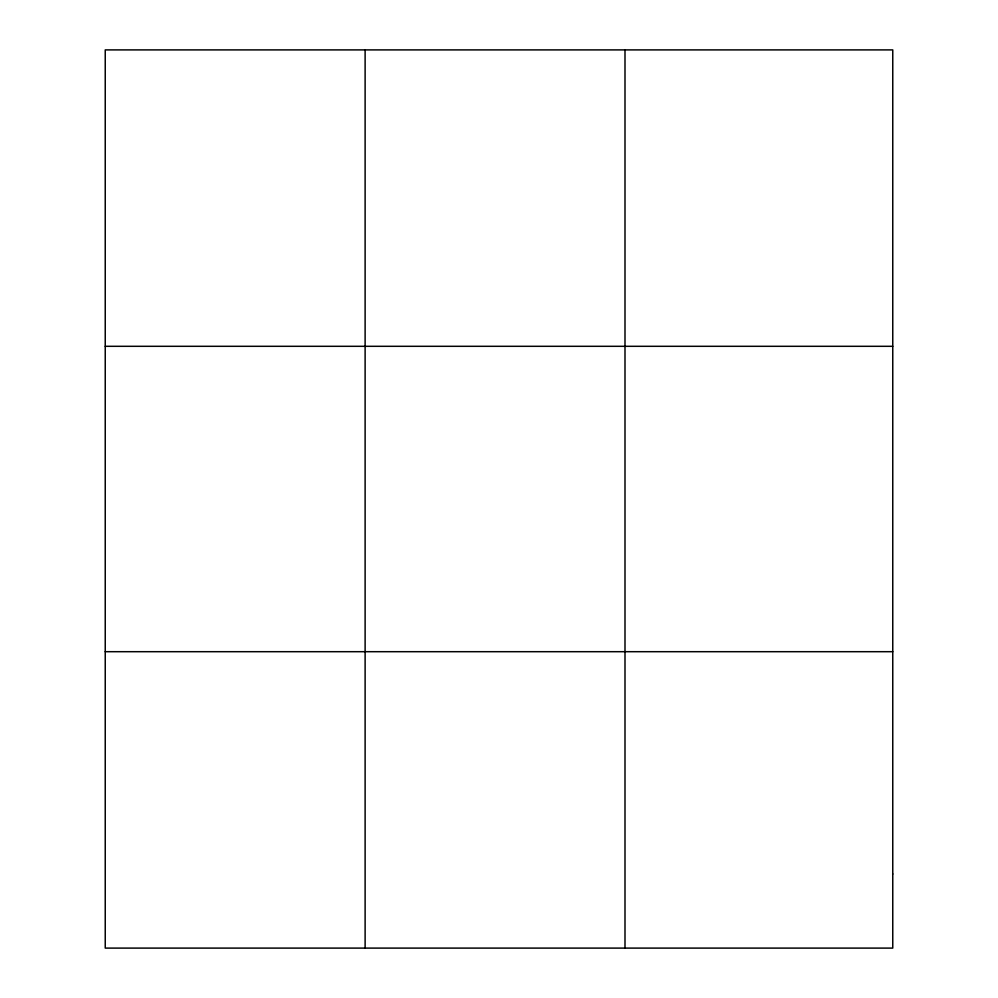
<?xml version="1.0" encoding="UTF-8"?>
<svg xmlns="http://www.w3.org/2000/svg" width="998" height="998" viewBox="0 0 998 998"><rect width="100%" height="100%" fill="white"/><g stroke="black" fill="none" stroke-linecap="round" stroke-linejoin="round"><path stroke-width="1.5" d="M365.118 49.9L365.118 948.1M624.998 49.9L624.998 948.1M105.239 346.306L892.761 346.306M105.239 651.694L892.761 651.694M892.761 873.999L892.761 948.1L105.239 948.1L105.239 49.9L892.761 49.9L892.761 873.999"/></g></svg>
